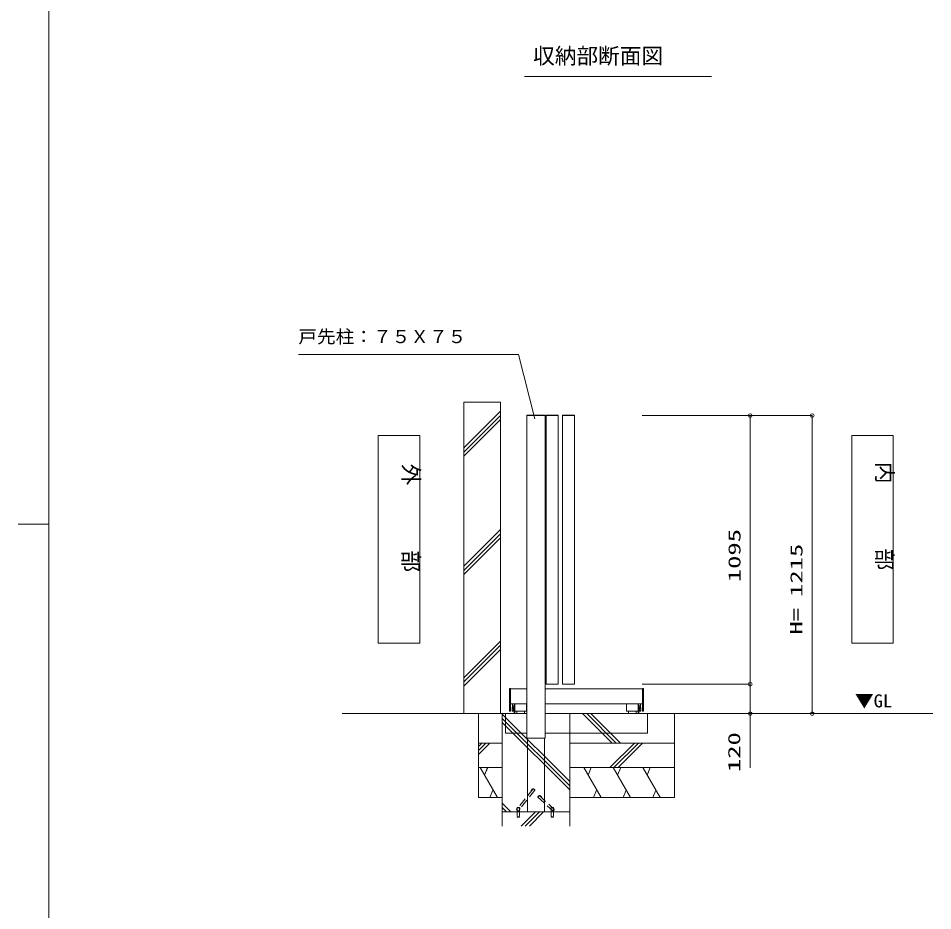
# Model space of a CAD drawing. Units: millimetres, scale not verified. Extents: x -41262 to 41888, y -7064 to 7244.
# Drawn here: x -41262 to -37533, y -1082 to 2556 of the extents above; entities that cross this region are included whole.
import ezdxf
from ezdxf.enums import TextEntityAlignment as Align

# ---------------------------------------------------------------- set-up
doc = ezdxf.new("R2010")
doc.units = ezdxf.units.MM
doc.header["$LTSCALE"] = 29
doc.linetypes.add('DASHED1', pattern=[1.8, 1.2, -0.6])
for name, color, linetype, lineweight in [('0-0_0', 7, 'Continuous', 9), ('0-1_USER1', 7, 'Continuous', 9), ('0-2_YKK_ZWAK', 3, 'Continuous', 18)]:
    doc.layers.add(name, color=color, linetype=linetype, lineweight=lineweight)
doc.styles.add('ＭＳ ゴシック', font='')
doc.styles.get('ＭＳ ゴシック').set_extended_font_data('MS Gothic')

msp = doc.modelspace()

# ---------------------------------------------------------------- linework, layer by layer
at = {"layer": '0-0_0'}
msp.add_line((-38277.47, -278.94), (-37533.45, -278.94), dxfattribs=at)
at = {"layer": '0-1_USER1'}
for p, q in [((-39198.72, 2318.35), (-38436.1, 2318.35)), ((-39222.17, 1184.68), (-40119.77, 1184.68)), ((-39222.17, 1184.68), (-39156.34, 923.49)), ((-39296.08, 991.09), (-39446.08, 991.09)), ((-39446.08, 991.09), (-39446.08, -278.94)), ((-39296.08, 991.09), (-39296.08, -278.94)), ((-39296.08, 954.06), (-39446.08, 804.3)), ((-39296.08, 937.22), (-39446.08, 787.45)), ((-39113.58, 938.59), (-39188.58, 938.59)), ((-39188.58, 938.59), (-39188.58, 936.09)), ((-39113.58, 936.09), (-39188.58, 936.09)), ((-39188.58, -378.94), (-39188.58, 936.09)), ((-39113.58, 938.59), (-39113.58, 936.09)), ((-39113.58, -378.94), (-39113.58, 936.09)), ((-39060.58, 938.59), (-39109.58, 938.59)), ((-39060.58, 936.09), (-39109.58, 936.09)), ((-39060.58, 938.59), (-39060.58, 936.09)), ((-39060.58, 936.09), (-39060.58, -158.92)), ((-39043.58, 938.59), (-39043.58, 936.09)), ((-38994.58, 938.59), (-39043.58, 938.59)), ((-39043.58, 936.09), (-39043.58, -158.92)), ((-38994.58, 936.09), (-38994.58, -158.92)), ((-38024.76, 936.09), (-38718.02, 936.09)), ((-38277.47, -158.92), (-38277.47, 936.09)), ((-38024.76, 936.09), (-38024.76, -278.94)), ((-39296.08, 920.37), (-39446.08, 770.6)), ((-39296.08, 471.64), (-39446.08, 321.88)), ((-39296.08, 454.8), (-39446.08, 305.03)), ((-39296.08, 437.95), (-39446.08, 288.18)), ((-39296.08, 16.7), (-39446.08, -133.07)), ((-39296.08, -0.15), (-39446.08, -149.92)), ((-39296.08, -17), (-39446.08, -166.77)), ((-39255.08, -176.44), (-39259.08, -176.44)), ((-39259.08, -268.94), (-39259.08, -176.44)), ((-39257.08, -178.44), (-39257.08, -238.43)), ((-39188.58, -178.44), (-39257.08, -178.44)), ((-39255.08, -268.94), (-39255.08, -176.44)), ((-38715.08, -178.44), (-39113.58, -178.44)), ((-39060.58, -158.92), (-39109.58, -158.92)), ((-38994.58, -158.92), (-39043.58, -158.92)), ((-38277.47, -158.92), (-38718.02, -158.92)), ((-38713.08, -176.44), (-38717.08, -176.44)), ((-38717.08, -268.94), (-38717.08, -176.44)), ((-38715.08, -238.43), (-38715.08, -178.44)), ((-38713.08, -268.94), (-38713.08, -176.44)), ((-38277.47, -500.06), (-38277.47, -158.92)), ((-39257.08, -238.43), (-39188.58, -238.43)), ((-39248.58, -255.14), (-39247.89, -253.94)), ((-39248.58, -255.14), (-39248.58, -267.74)), ((-39243.28, -253.94), (-39247.89, -253.94)), ((-39243.28, -257.69), (-39247.89, -257.69)), ((-39247.58, -250.44), (-39247.58, -238.43)), ((-39247.58, -250.44), (-39246.45, -252.41)), ((-39246.45, -246.93), (-39240.08, -246.93)), ((-39246.45, -252.41), (-39240.08, -252.41)), ((-39243.28, -253.74), (-39243.28, -269.14)), ((-39241.28, -253.74), (-39243.28, -253.74)), ((-39243.28, -253.94), (-39243.28, -268.95)), ((-39243.28, -253.94), (-39243.28, -268.95)), ((-39241.28, -261.38), (-39243.28, -260.85)), ((-39241.28, -252.94), (-39241.28, -269.94)), ((-39240.08, -252.94), (-39241.28, -252.94)), ((-39241.28, -253.74), (-39241.28, -269.14)), ((-39240.08, -243.94), (-39237.08, -243.94)), ((-39240.08, -243.94), (-39240.08, -278.94)), ((-39239.58, -243.94), (-39239.58, -238.43)), ((-39237.08, -238.43), (-39237.08, -253.44)), ((-39237.08, -278.94), (-39237.08, -238.43)), ((-39190.58, -268.94), (-39190.58, -238.43)), ((-39113.58, -238.43), (-38715.08, -238.43)), ((-38735.08, -278.94), (-38735.08, -238.43)), ((-38732.08, -243.94), (-38735.08, -243.94)), ((-38732.58, -243.94), (-38732.58, -238.43)), ((-38732.08, -243.94), (-38732.08, -278.94)), ((-38725.72, -246.93), (-38732.08, -246.93)), ((-38725.72, -252.41), (-38732.08, -252.41)), ((-38732.08, -252.94), (-38730.88, -252.94)), ((-38730.88, -252.94), (-38730.88, -269.94)), ((-38730.88, -253.74), (-38730.88, -269.14)), ((-38730.88, -253.74), (-38728.88, -253.74)), ((-38730.88, -261.38), (-38728.88, -260.85)), ((-38728.88, -253.74), (-38728.88, -269.14)), ((-38728.88, -253.94), (-38724.28, -253.94)), ((-38728.88, -253.94), (-38728.88, -268.95)), ((-38728.88, -257.69), (-38724.28, -257.69)), ((-38724.58, -250.44), (-38725.72, -252.41)), ((-38724.58, -250.44), (-38724.58, -238.43)), ((-38723.58, -255.14), (-38724.28, -253.94)), ((-38723.58, -255.14), (-38723.58, -267.74)), ((-39941.45, -278.94), (-39273.58, -278.94)), ((-39386.08, -278.94), (-39386.08, -621.14)), ((-39288.58, -278.94), (-39288.58, -737.18)), ((-39013.58, -555.9), (-39288.58, -281.62)), ((-39276.08, -278.94), (-39188.58, -278.94)), ((-39276.08, -278.94), (-39276.08, -358.94)), ((-39259.08, -268.94), (-39255.08, -268.94)), ((-39248.58, -267.74), (-39247.89, -268.95)), ((-39243.28, -265.2), (-39247.89, -265.2)), ((-39243.28, -268.95), (-39247.89, -268.95)), ((-39241.28, -262.04), (-39243.28, -261.51)), ((-39241.28, -269.14), (-39243.28, -269.14)), ((-39237.08, -268.94), (-39190.58, -268.94)), ((-39229.83, -276.94), (-39229.83, -268.94)), ((-39229.08, -278.94), (-39188.58, -278.94)), ((-39197.83, -276.94), (-39197.83, -268.94)), ((-39113.58, -278.94), (-38696.08, -278.94)), ((-39013.58, -278.94), (-39013.58, -737.18)), ((-38841.29, -398.94), (-38961.61, -278.94)), ((-38824.29, -398.94), (-38944.61, -278.94)), ((-38807.29, -398.94), (-38927.61, -278.94)), ((-38774.33, -276.94), (-38774.33, -268.94)), ((-38744.33, -278.94), (-38772.33, -278.94)), ((-38742.33, -276.94), (-38742.33, -268.94)), ((-38730.88, -262.04), (-38728.88, -261.51)), ((-38730.88, -269.14), (-38728.88, -269.14)), ((-38728.88, -265.2), (-38724.28, -265.2)), ((-38723.58, -267.74), (-38724.28, -268.95)), ((-38717.08, -268.94), (-38713.08, -268.94)), ((-38698.58, -278.94), (-38277.47, -278.94)), ((-38696.08, -278.94), (-38696.08, -358.94)), ((-38586.08, -278.94), (-38586.08, -621.14)), ((-39013.58, -572.85), (-39288.58, -298.58)), ((-39013.58, -589.81), (-39288.58, -315.53)), ((-39276.08, -358.94), (-39188.58, -358.94)), ((-39113.58, -358.94), (-38696.08, -358.94)), ((-39339.75, -398.94), (-39386.08, -445.28)), ((-39356.35, -398.94), (-39386.08, -428.68)), ((-39372.55, -398.94), (-39386.08, -412.48)), ((-39386.08, -398.94), (-39288.58, -398.94)), ((-39188.58, -378.94), (-39113.58, -378.94)), ((-39186.08, -678.94), (-39186.08, -378.94)), ((-39116.08, -678.94), (-39116.08, -378.94)), ((-39013.58, -398.94), (-38586.28, -398.94)), ((-38749.96, -398.94), (-38850.16, -498.94)), ((-38733.88, -398.94), (-38833.68, -498.94)), ((-38716.62, -398.94), (-38816.62, -498.94)), ((-39386.08, -498.94), (-39288.58, -498.94)), ((-39308.11, -621.14), (-39378.9, -498.94)), ((-39348.7, -498.94), (-39361.3, -529.54)), ((-39348.3, -498.94), (-39361.3, -529.54)), ((-39348.3, -498.94), (-39361.3, -529.54)), ((-39013.58, -498.94), (-38586.28, -498.94)), ((-38886.02, -621.14), (-38956.48, -498.94)), ((-38926.57, -498.94), (-38938.97, -529.54)), ((-38926.57, -498.94), (-38938.97, -529.54)), ((-38765.23, -621.14), (-38836.5, -498.94)), ((-38805.97, -498.94), (-38818.37, -529.54)), ((-38805.97, -498.94), (-38818.37, -529.54)), ((-38644.27, -621.14), (-38715.21, -498.94)), ((-38685.17, -498.94), (-38697.37, -529.54)), ((-38685.17, -498.94), (-38697.37, -529.54)), ((-39326.7, -590.74), (-39338.9, -621.14)), ((-39326.7, -590.74), (-39338.9, -621.14)), ((-38904.77, -590.74), (-38916.57, -621.14)), ((-38904.77, -590.74), (-38916.57, -621.14)), ((-38783.77, -590.74), (-38796.37, -621.14)), ((-38783.77, -590.74), (-38796.37, -621.14)), ((-38662.97, -590.74), (-38675.17, -621.14)), ((-38662.97, -590.74), (-38675.17, -621.14)), ((-39288.58, -621.14), (-39386.08, -621.14)), ((-38586.08, -621.14), (-39013.58, -621.14)), ((-39253.87, -678.94), (-39288.58, -644.32)), ((-39270.87, -678.94), (-39288.58, -661.28)), ((-39287.87, -678.94), (-39288.58, -678.23)), ((-39288.58, -678.94), (-39013.58, -678.94)), ((-39153.51, -678.94), (-39211.86, -737.18)), ((-39137.43, -678.94), (-39195.55, -737.18)), ((-39120.17, -678.94), (-39178.4, -737.18))]:
    msp.add_line(p, q, dxfattribs=at)
at = {"layer": '0-1_USER1', "linetype": 'DASHED1'}
for p, q in [((-39156.14, -591.33), (-39223.09, -675.98)), ((-39156.14, -591.33), (-39163.2, -585.74)), ((-39143.71, -618.15), (-39138.95, -613.03)), ((-39143.66, -619.57), (-39143.71, -618.15)), ((-39143.66, -619.57), (-39137.53, -612.98)), ((-39143.66, -619.57), (-39083.13, -675.86)), ((-39138.95, -613.03), (-39137.53, -612.98)), ((-39137.53, -612.98), (-39077, -669.27)), ((-39230.16, -670.39), (-39223.1, -675.97)), ((-39230.16, -670.39), (-39229.99, -671.79)), ((-39228.01, -662.9), (-39228.01, -699.54)), ((-39219.01, -662.9), (-39228.01, -662.9)), ((-39219.01, -662.9), (-39219.01, -699.53)), ((-39089.36, -662.9), (-39088.36, -661.9)), ((-39089.36, -662.9), (-39080.36, -662.9)), ((-39089.36, -662.9), (-39089.36, -699.53)), ((-39088.36, -661.9), (-39081.36, -661.9)), ((-39077, -669.27), (-39083.12, -675.86)), ((-39076.94, -670.68), (-39081.71, -675.81)), ((-39081.36, -661.9), (-39080.36, -662.9)), ((-39077, -669.27), (-39076.94, -670.68)), ((-39229.99, -671.79), (-39224.5, -676.14)), ((-39228.01, -699.54), (-39219.01, -699.53)), ((-39228.01, -699.54), (-39227.01, -700.54)), ((-39227.01, -700.54), (-39220.01, -700.53)), ((-39224.5, -676.14), (-39223.1, -675.97)), ((-39220.01, -700.53), (-39219.01, -699.53)), ((-39179.14, -678.94), (-39122.96, -678.94)), ((-39080.36, -699.54), (-39089.36, -699.53)), ((-39081.71, -675.81), (-39083.12, -675.86))]:
    msp.add_line(p, q, dxfattribs=at)
at = {"layer": '0-1_USER1'}
for points in [[(-39109.58, 938.59), (-39109.58, 936.09), (-39109.58, -158.92)], [(-38994.58, 938.59), (-38994.58, 936.09), (-39043.58, 936.09)], [(-39241.28, -269.94), (-39240.08, -269.94), (-39240.08, -252.94)], [(-38735.08, -268.94), (-38781.58, -268.94), (-38781.58, -238.43)], [(-38730.88, -269.94), (-38732.08, -269.94), (-38732.08, -252.94)], [(-38728.88, -253.94), (-38728.88, -268.95), (-38724.28, -268.95)]]:
    msp.add_lwpolyline(points, dxfattribs=at)
for points in [[(-39625.47, 854.91), (-39625.47, 8.43), (-39795.19, 8.43), (-39795.19, 854.91)], [(-37694.12, 854.91), (-37694.12, 8.43), (-37863.85, 8.43), (-37863.85, 854.91)]]:
    msp.add_lwpolyline(points, close=True, dxfattribs=at)
at = {"layer": '0-1_USER1', "linetype": 'DASHED1'}
for points in [[(-39161.79, -585.58), (-39163.2, -585.74), (-39230.15, -670.39)], [(-39156.14, -591.33), (-39156.3, -589.92), (-39161.79, -585.58)], [(-39219.01, -662.9), (-39220.01, -661.9), (-39227.01, -661.9), (-39228.01, -662.9)], [(-39080.36, -662.9), (-39080.36, -699.54), (-39081.36, -700.54)], [(-39081.36, -700.54), (-39088.36, -700.53), (-39089.36, -699.53)]]:
    msp.add_lwpolyline(points, dxfattribs=at)
at = {"layer": '0-1_USER1'}
for centre, radius, start, end in [((-38277.47, 936.09), 7.5, 0, 180), ((-38277.47, 936.09), 7.5, 180, 0), ((-38024.76, 936.09), 7.5, 0, 180), ((-38024.76, 936.09), 7.5, 180, 0), ((-38277.47, -158.92), 7.5, 0, 180), ((-38277.47, -158.92), 7.5, 180, 0), ((-39245.15, -255.82), 3.32, 145.61584, 214.38414), ((-39236.05, -261.44), 12.42, 162.41209, 197.58789), ((-39242.44, -249.67), 4.86, 145.61575, 214.38426), ((-39229.14, -241.44), 18.15, 170.42808, 197.58797), ((-38743.02, -241.44), 18.15, 342.41203, 9.57192), ((-38729.73, -249.67), 4.86, 325.61574, 34.38425), ((-38727.02, -255.82), 3.32, 325.61586, 34.38416), ((-38736.12, -261.44), 12.42, 342.41211, 17.58791), ((-39245.15, -267.07), 3.32, 145.61584, 214.38414), ((-39227.83, -276.94), 2, 180, 270), ((-39199.83, -276.94), 2, 270, 0), ((-38772.33, -276.94), 2, 180, 270), ((-38744.33, -276.94), 2, 270, 0), ((-38727.02, -267.07), 3.32, 325.61586, 34.38416), ((-38277.47, -278.94), 7.5, 0, 180), ((-38277.47, -278.94), 7.5, 180, 0), ((-38024.76, -278.94), 7.5, 0, 180), ((-38024.76, -278.94), 7.5, 180, 0), ((-39168.89, -592.95), 2, 118.078, 231.65618), ((-39167.9, -591.69), 2, 118.078, 231.65618), ((-39166.91, -590.44), 2, 118.078, 231.65618), ((-39165.92, -589.18), 2, 118.078, 231.65618), ((-39164.92, -587.93), 2, 51.65618, 231.65618), ((-39135.49, -614.87), 2, 317.07583, 137.07583), ((-39134.32, -615.96), 2, 317.07583, 70.65401), ((-39133.15, -617.05), 2, 317.07583, 70.65401), ((-39131.98, -618.14), 2, 317.07583, 70.65401), ((-39130.81, -619.23), 2, 317.07583, 70.65401), ((-39228.01, -665.82), 2, 90, 203.57818), ((-39228.01, -667.42), 2, 90, 203.57818), ((-39228.01, -669.02), 2, 90, 203.57818), ((-39228.01, -670.62), 2, 90, 270), ((-39219.01, -664.9), 2, 336.42182, 90), ((-39219.01, -666.5), 2, 336.42182, 90), ((-39219.01, -668.1), 2, 270, 90), ((-39089.36, -664.9), 2, 90, 203.57818), ((-39089.36, -666.5), 2, 90, 203.57818), ((-39089.36, -668.1), 2, 90, 270), ((-39080.36, -665.82), 2, 336.42182, 90), ((-39080.36, -667.42), 2, 336.42182, 90), ((-39080.36, -669.02), 2, 336.42182, 90), ((-39080.36, -670.62), 2, 270, 90)]:
    msp.add_arc(centre, radius, start, end, dxfattribs=at)
at = {"layer": '0-2_YKK_ZWAK'}
for p, q in [((-41137.48, -6131.25), (-41137.48, 7118.75)), ((-41262.48, 493.75), (-41137.48, 493.75))]:
    msp.add_line(p, q, dxfattribs=at)

# ---------------------------------------------------------------- texts
at = {"layer": '0-1_USER1', "style": 'ＭＳ ゴシック'}
msp.add_text('収納部断面図', height=64.76, dxfattribs=at).set_placement((-39163.09, 2351.1), align=Align.BOTTOM_LEFT)
at = {"layer": '0-1_USER1', "style": 'ＭＳ ゴシック', "width": 1.05}
for s, p in [('戸先柱：７５Ｘ７５', (-40120.33, 1215.83)), ('▼GL', (-37850.5, -269.4))]:
    msp.add_text(s, height=53.14, dxfattribs=at).set_placement(p, align=Align.BOTTOM_LEFT)
at = {"layer": '0-1_USER1', "style": 'ＭＳ ゴシック'}
for s, p in [('外\u3000\u3000\u3000部', (-39712.56, 740.07)), ('内\u3000\u3000\u3000部', (-37781.22, 747.41))]:
    msp.add_text(s, height=64.76, rotation=270, dxfattribs=at).set_placement(p, align=Align.BOTTOM_LEFT)
at = {"layer": '0-1_USER1', "style": 'ＭＳ ゴシック', "width": 1.6}
for s, p in [('1095', (-38302.3, 256.94)), ('1215', (-38049.59, 196.93)), ('H=', (-38050.76, 43.52)), ('120', (-38303.48, -517.24))]:
    msp.add_text(s, height=49.82, rotation=90, dxfattribs=at).set_placement(p, align=Align.BOTTOM_LEFT)

doc.saveas('drawing.dxf')
